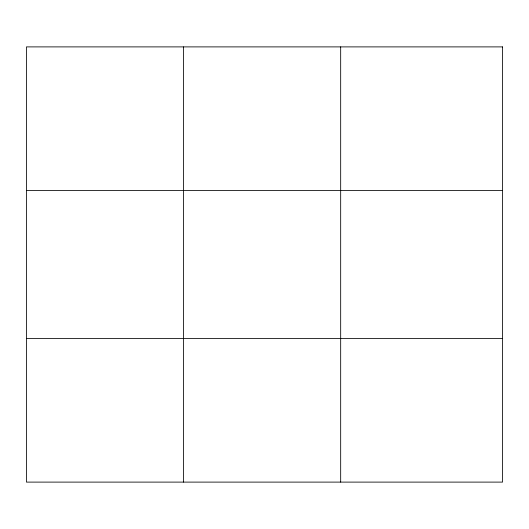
<?xml version="1.0" encoding="UTF-8"?>
<svg xmlns="http://www.w3.org/2000/svg" width="529" height="529" viewBox="0 0 529 529"><rect width="100%" height="100%" fill="white"/><g stroke="black" fill="none" stroke-linecap="round" stroke-linejoin="round"><path stroke-width="0.79" d="M183.563 482.104L183.563 46.896M340.676 482.104L340.676 46.896M26.45 190.513L502.55 190.513M26.45 338.487L502.55 338.487M502.55 46.896L26.45 46.896L26.45 482.104L502.55 482.104L502.55 46.896"/></g></svg>
